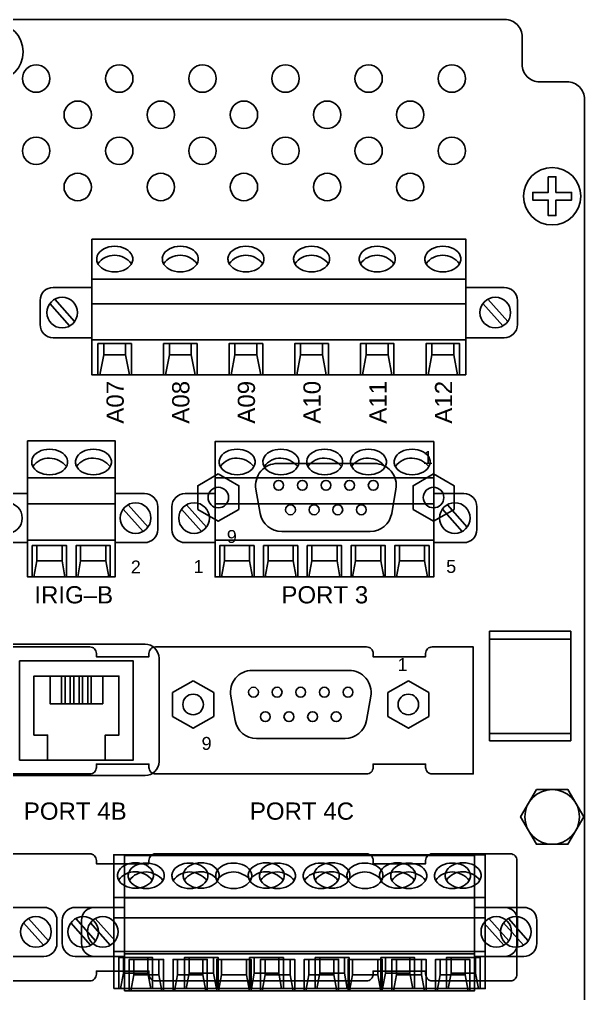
# Model space of a CAD drawing. Extents: x 1 to 23.5, y 0.5 to 17.
# Drawn here: x 20.417 to 23, y 4.614 to 9.062 of the extents above; entities that cross this region are included whole.
import ezdxf

# ---------------------------------------------------------------- set-up
doc = ezdxf.new("R2010")
doc.units = 0
doc.header["$MEASUREMENT"] = 0
for name, color, linetype in [('3_1__E___1__10-100BASE-T__', 7, 'CONTINUOUS'), ('3_2__C___1__10-100BASE-T__', 7, 'CONTINUOUS'), ('3_3__G___1__100BASE-FX__EI', 7, 'CONTINUOUS'), ('3_4__F___1__100BASE-FX__EI', 7, 'CONTINUOUS'), ('4_1__X__EMPTY', 7, 'CONTINUOUS'), ('4_2__F__SERIAL_COMMS_EIA-2', 7, 'CONTINUOUS'), ('4_3__G__TELEPHONE_MODEM', 7, 'CONTINUOUS'), ('5_1__X__EMPTY', 7, 'CONTINUOUS'), ('5_2__A___4__DI___4__DO_SOL', 7, 'CONTINUOUS'), ('5_3__B___4__DI___4__DO_ELE', 7, 'CONTINUOUS'), ('5_4__C___4__AO__1MA____4__', 7, 'CONTINUOUS'), ('5_5__D___4__AO__20MA____4_', 7, 'CONTINUOUS'), ('6_0_____DWG', 7, 'CONTINUOUS')]:
    doc.layers.add(name, color=color, linetype=linetype)
doc.styles.add('ARIAL', font='arial.ttf')

msp = doc.modelspace()

# ---------------------------------------------------------------- linework, layer by layer
at = {"layer": '3_1__E___1__10-100BASE-T__'}
msp.add_lwpolyline([(22.311, 7.1347), (21.311, 7.1347), (21.311, 6.5171), (22.311, 6.5171)], close=True, dxfattribs=at)
for points in [[(21.3298, 7.0466, -0.203751), (21.3513, 7.0813, -0.133265), (21.3984, 7.0993, -0.119641), (21.4513, 7.0931, -0.162293), (21.4876, 7.0652, -0.234436), (21.492, 7.0275, -0.182264), (21.4627, 6.9958, -0.124648), (21.412, 6.9835, -0.124648), (21.3613, 6.9958, -0.184228), (21.332, 7.0275, -0.072555)], [(21.5298, 7.0466, -0.203751), (21.5513, 7.0813, -0.133265), (21.5984, 7.0993, -0.119641), (21.6513, 7.0931, -0.162293), (21.6876, 7.0652, -0.234436), (21.692, 7.0275, -0.182264), (21.6627, 6.9958, -0.124648), (21.612, 6.9835, -0.124648), (21.5613, 6.9958, -0.184228), (21.532, 7.0275, -0.072555)], [(21.7298, 7.0466, -0.203751), (21.7513, 7.0813, -0.133265), (21.7984, 7.0993, -0.119641), (21.8513, 7.0931, -0.162293), (21.8876, 7.0652, -0.234436), (21.892, 7.0275, -0.182264), (21.8627, 6.9958, -0.124648), (21.812, 6.9835, -0.124648), (21.7613, 6.9958, -0.184228), (21.732, 7.0275, -0.072555)], [(21.9298, 7.0466, -0.203751), (21.9513, 7.0813, -0.133265), (21.9984, 7.0993, -0.119641), (22.0513, 7.0931, -0.162293), (22.0876, 7.0652, -0.234436), (22.092, 7.0275, -0.182264), (22.0627, 6.9958, -0.124648), (22.012, 6.9835, -0.124648), (21.9613, 6.9958, -0.184228), (21.932, 7.0275, -0.072555)], [(22.1298, 7.0466, -0.203751), (22.1513, 7.0813, -0.133265), (22.1984, 7.0993, -0.119641), (22.2513, 7.0931, -0.162293), (22.2876, 7.0652, -0.234436), (22.292, 7.0275, -0.182264), (22.2627, 6.9958, -0.124648), (22.212, 6.9835, -0.124648), (22.1613, 6.9958, -0.184228), (22.132, 7.0275, -0.072555)]]:
    msp.add_lwpolyline(points, format="xyb", close=True, dxfattribs=at)
for points in [[(21.3352, 7.0207, -0.246683), (21.4118, 7.0593, -0.217208), (21.4888, 7.0208)], [(21.5352, 7.0207, -0.246683), (21.6118, 7.0593, -0.217208), (21.6888, 7.0208)], [(21.7352, 7.0207, -0.246683), (21.8118, 7.0593, -0.217208), (21.8888, 7.0208)], [(21.9352, 7.0207, -0.246683), (22.0118, 7.0593, -0.217208), (22.0888, 7.0208)], [(22.1352, 7.0207, -0.246683), (22.2118, 7.0593, -0.217208), (22.2888, 7.0208)], [(21.309, 6.8976), (21.174, 6.8976, 0.414214), (21.114, 6.8376), (21.114, 6.7336, 0.414214), (21.174, 6.6736), (21.309, 6.6736)], [(22.313, 6.8976), (22.448, 6.8976, -0.414214), (22.508, 6.8376), (22.508, 6.7336, -0.414214), (22.448, 6.6736), (22.313, 6.6736)]]:
    msp.add_lwpolyline(points, format="xyb", dxfattribs=at)
for points in [[(21.311, 6.9695), (22.311, 6.9695)], [(21.311, 6.8506), (22.311, 6.8506)], [(21.2491, 6.7245), (21.1583, 6.8267)], [(21.1808, 6.8466), (21.2716, 6.7444)], [(22.4411, 6.7245), (22.3503, 6.8267)], [(22.3728, 6.8466), (22.4636, 6.7444)], [(21.311, 6.685), (22.311, 6.685)], [(21.3327, 6.5171), (21.3327, 6.6602), (21.4892, 6.6602), (21.4892, 6.5171)], [(21.3535, 6.6602), (21.3535, 6.5902), (21.34, 6.5171)], [(21.4684, 6.6602), (21.4684, 6.5902), (21.4819, 6.5171)], [(21.5327, 6.5171), (21.5327, 6.6602), (21.6892, 6.6602), (21.6892, 6.5171)], [(21.5535, 6.6602), (21.5535, 6.5902), (21.54, 6.5171)], [(21.6684, 6.6602), (21.6684, 6.5902), (21.6819, 6.5171)], [(21.7327, 6.5171), (21.7327, 6.6602), (21.8892, 6.6602), (21.8892, 6.5171)], [(21.7535, 6.6602), (21.7535, 6.5902), (21.74, 6.5171)], [(21.8684, 6.6602), (21.8684, 6.5902), (21.8819, 6.5171)], [(21.9327, 6.5171), (21.9327, 6.6602), (22.0892, 6.6602), (22.0892, 6.5171)], [(21.9535, 6.6602), (21.9535, 6.5902), (21.94, 6.5171)], [(22.0684, 6.6602), (22.0684, 6.5902), (22.0819, 6.5171)], [(22.1327, 6.5171), (22.1327, 6.6602), (22.2892, 6.6602), (22.2892, 6.5171)], [(22.1535, 6.6602), (22.1535, 6.5902), (22.14, 6.5171)], [(22.2684, 6.6602), (22.2684, 6.5902), (22.2819, 6.5171)], [(21.3535, 6.5902), (21.4684, 6.5902)], [(21.5535, 6.5902), (21.6684, 6.5902)], [(21.7535, 6.5902), (21.8684, 6.5902)], [(21.9535, 6.5902), (22.0684, 6.5902)], [(22.1535, 6.5902), (22.2684, 6.5902)]]:
    msp.add_lwpolyline(points, dxfattribs=at)
for centre in [(21.215, 6.7856), (22.407, 6.7856)]:
    msp.add_circle(centre, 0.07, dxfattribs=at)
at = {"layer": '3_2__C___1__10-100BASE-T__'}
msp.add_lwpolyline([(21.5964, 7.0348), (21.5964, 7.0348, 0.466307), (21.4979, 6.9174), (21.5175, 6.8064, 0.36397), (21.616, 6.7238), (22.0198, 6.7238), (22.0198, 6.7238, 0.36397), (22.1183, 6.8064), (22.1379, 6.9174, 0.466307), (22.0394, 7.0348)], format="xyb", close=True, dxfattribs=at)
for points in [[(21.3259, 6.9878), (21.4199, 6.9335), (21.4199, 6.825), (21.3259, 6.7707), (21.2319, 6.825), (21.2319, 6.9335)], [(22.3099, 6.9878), (22.4039, 6.9335), (22.4039, 6.825), (22.3099, 6.7707), (22.2159, 6.825), (22.2159, 6.9335)]]:
    msp.add_lwpolyline(points, close=True, dxfattribs=at)
for centre, radius in [((21.6019, 6.9353), 0.0225), ((21.7099, 6.9353), 0.0225), ((21.8179, 6.9353), 0.0225), ((21.9259, 6.9353), 0.0225), ((22.0339, 6.9353), 0.0225), ((21.3259, 6.8793), 0.047), ((22.3099, 6.8793), 0.047), ((21.6559, 6.8233), 0.0225), ((21.7639, 6.8233), 0.0225), ((21.8719, 6.8233), 0.0225), ((21.9799, 6.8233), 0.0225)]:
    msp.add_circle(centre, radius, dxfattribs=at)
at = {"layer": '3_3__G___1__100BASE-FX__EI'}
msp.add_lwpolyline([(22.311, 7.1347), (21.311, 7.1347), (21.311, 6.5171), (22.311, 6.5171)], close=True, dxfattribs=at)
for points in [[(21.3298, 7.0466, -0.203751), (21.3513, 7.0813, -0.133265), (21.3984, 7.0993, -0.119641), (21.4513, 7.0931, -0.162293), (21.4876, 7.0652, -0.234436), (21.492, 7.0275, -0.182264), (21.4627, 6.9958, -0.124648), (21.412, 6.9835, -0.124648), (21.3613, 6.9958, -0.184228), (21.332, 7.0275, -0.072555)], [(21.5298, 7.0466, -0.203751), (21.5513, 7.0813, -0.133265), (21.5984, 7.0993, -0.119641), (21.6513, 7.0931, -0.162293), (21.6876, 7.0652, -0.234436), (21.692, 7.0275, -0.182264), (21.6627, 6.9958, -0.124648), (21.612, 6.9835, -0.124648), (21.5613, 6.9958, -0.184228), (21.532, 7.0275, -0.072555)], [(21.7298, 7.0466, -0.203751), (21.7513, 7.0813, -0.133265), (21.7984, 7.0993, -0.119641), (21.8513, 7.0931, -0.162293), (21.8876, 7.0652, -0.234436), (21.892, 7.0275, -0.182264), (21.8627, 6.9958, -0.124648), (21.812, 6.9835, -0.124648), (21.7613, 6.9958, -0.184228), (21.732, 7.0275, -0.072555)], [(21.9298, 7.0466, -0.203751), (21.9513, 7.0813, -0.133265), (21.9984, 7.0993, -0.119641), (22.0513, 7.0931, -0.162293), (22.0876, 7.0652, -0.234436), (22.092, 7.0275, -0.182264), (22.0627, 6.9958, -0.124648), (22.012, 6.9835, -0.124648), (21.9613, 6.9958, -0.184228), (21.932, 7.0275, -0.072555)], [(22.1298, 7.0466, -0.203751), (22.1513, 7.0813, -0.133265), (22.1984, 7.0993, -0.119641), (22.2513, 7.0931, -0.162293), (22.2876, 7.0652, -0.234436), (22.292, 7.0275, -0.182264), (22.2627, 6.9958, -0.124648), (22.212, 6.9835, -0.124648), (22.1613, 6.9958, -0.184228), (22.132, 7.0275, -0.072555)]]:
    msp.add_lwpolyline(points, format="xyb", close=True, dxfattribs=at)
for points in [[(21.3352, 7.0207, -0.246683), (21.4118, 7.0593, -0.217208), (21.4888, 7.0208)], [(21.5352, 7.0207, -0.246683), (21.6118, 7.0593, -0.217208), (21.6888, 7.0208)], [(21.7352, 7.0207, -0.246683), (21.8118, 7.0593, -0.217208), (21.8888, 7.0208)], [(21.9352, 7.0207, -0.246683), (22.0118, 7.0593, -0.217208), (22.0888, 7.0208)], [(22.1352, 7.0207, -0.246683), (22.2118, 7.0593, -0.217208), (22.2888, 7.0208)], [(21.309, 6.8976), (21.174, 6.8976, 0.414214), (21.114, 6.8376), (21.114, 6.7336, 0.414214), (21.174, 6.6736), (21.309, 6.6736)], [(22.313, 6.8976), (22.448, 6.8976, -0.414214), (22.508, 6.8376), (22.508, 6.7336, -0.414214), (22.448, 6.6736), (22.313, 6.6736)]]:
    msp.add_lwpolyline(points, format="xyb", dxfattribs=at)
for points in [[(21.311, 6.9695), (22.311, 6.9695)], [(21.311, 6.8506), (22.311, 6.8506)], [(21.2491, 6.7245), (21.1583, 6.8267)], [(21.1808, 6.8466), (21.2716, 6.7444)], [(22.4411, 6.7245), (22.3503, 6.8267)], [(22.3728, 6.8466), (22.4636, 6.7444)], [(21.311, 6.685), (22.311, 6.685)], [(21.3327, 6.5171), (21.3327, 6.6602), (21.4892, 6.6602), (21.4892, 6.5171)], [(21.3535, 6.6602), (21.3535, 6.5902), (21.34, 6.5171)], [(21.4684, 6.6602), (21.4684, 6.5902), (21.4819, 6.5171)], [(21.5327, 6.5171), (21.5327, 6.6602), (21.6892, 6.6602), (21.6892, 6.5171)], [(21.5535, 6.6602), (21.5535, 6.5902), (21.54, 6.5171)], [(21.6684, 6.6602), (21.6684, 6.5902), (21.6819, 6.5171)], [(21.7327, 6.5171), (21.7327, 6.6602), (21.8892, 6.6602), (21.8892, 6.5171)], [(21.7535, 6.6602), (21.7535, 6.5902), (21.74, 6.5171)], [(21.8684, 6.6602), (21.8684, 6.5902), (21.8819, 6.5171)], [(21.9327, 6.5171), (21.9327, 6.6602), (22.0892, 6.6602), (22.0892, 6.5171)], [(21.9535, 6.6602), (21.9535, 6.5902), (21.94, 6.5171)], [(22.0684, 6.6602), (22.0684, 6.5902), (22.0819, 6.5171)], [(22.1327, 6.5171), (22.1327, 6.6602), (22.2892, 6.6602), (22.2892, 6.5171)], [(22.1535, 6.6602), (22.1535, 6.5902), (22.14, 6.5171)], [(22.2684, 6.6602), (22.2684, 6.5902), (22.2819, 6.5171)], [(21.3535, 6.5902), (21.4684, 6.5902)], [(21.5535, 6.5902), (21.6684, 6.5902)], [(21.7535, 6.5902), (21.8684, 6.5902)], [(21.9535, 6.5902), (22.0684, 6.5902)], [(22.1535, 6.5902), (22.2684, 6.5902)]]:
    msp.add_lwpolyline(points, dxfattribs=at)
for centre in [(21.215, 6.7856), (22.407, 6.7856)]:
    msp.add_circle(centre, 0.07, dxfattribs=at)
at = {"layer": '3_4__F___1__100BASE-FX__EI'}
msp.add_lwpolyline([(21.5964, 7.0348), (21.5964, 7.0348, 0.466307), (21.4979, 6.9174), (21.5175, 6.8064, 0.36397), (21.616, 6.7238), (22.0198, 6.7238), (22.0198, 6.7238, 0.36397), (22.1183, 6.8064), (22.1379, 6.9174, 0.466307), (22.0394, 7.0348)], format="xyb", close=True, dxfattribs=at)
for points in [[(21.3259, 6.9878), (21.4199, 6.9335), (21.4199, 6.825), (21.3259, 6.7707), (21.2319, 6.825), (21.2319, 6.9335)], [(22.3099, 6.9878), (22.4039, 6.9335), (22.4039, 6.825), (22.3099, 6.7707), (22.2159, 6.825), (22.2159, 6.9335)]]:
    msp.add_lwpolyline(points, close=True, dxfattribs=at)
for centre, radius in [((21.6019, 6.9353), 0.0225), ((21.7099, 6.9353), 0.0225), ((21.8179, 6.9353), 0.0225), ((21.9259, 6.9353), 0.0225), ((22.0339, 6.9353), 0.0225), ((21.3259, 6.8793), 0.047), ((22.3099, 6.8793), 0.047), ((21.6559, 6.8233), 0.0225), ((21.7639, 6.8233), 0.0225), ((21.8719, 6.8233), 0.0225), ((21.9799, 6.8233), 0.0225)]:
    msp.add_circle(centre, radius, dxfattribs=at)
at = {"layer": '4_1__X__EMPTY'}
msp.add_lwpolyline([(19.8435, 5.6173), (20.7387, 5.6173, 0.414214), (20.7686, 5.6471), (20.7686, 5.6623), (21.0086, 5.6623), (21.0086, 5.6471, 0.414214), (21.0385, 5.6173), (22.0037, 5.6173, 0.414214), (22.0336, 5.6471), (22.0336, 5.6623), (22.2736, 5.6623), (22.2736, 5.6471, 0.414214), (22.3035, 5.6173), (22.4911, 5.6173), (22.4911, 6.1973), (22.3035, 6.1973, 0.414214), (22.2736, 6.1674), (22.2736, 6.1523), (22.0336, 6.1523), (22.0336, 6.1674, 0.414214), (22.0037, 6.1973), (21.0385, 6.1973, 0.414214), (21.0086, 6.1674), (21.0086, 6.1523), (20.7686, 6.1523), (20.7686, 6.1674, 0.414214), (20.7387, 6.1973), (19.8435, 6.1973, 0.414214)], format="xyb", dxfattribs=at)
at = {"layer": '4_2__F__SERIAL_COMMS_EIA-2'}
for points in [[(20.3689, 6.2095), (20.9909, 6.2095, -0.414211), (21.0549, 6.1455), (21.0549, 5.6736, -0.414201), (20.991, 5.6096), (20.369, 5.6096, -0.414175), (20.305, 5.6736), (20.305, 6.1421, -0.399064)], [(21.4811, 6.0899), (21.4811, 6.0899, 0.466307), (21.3827, 5.9725), (21.4022, 5.8615, 0.36397), (21.5007, 5.7789), (21.9046, 5.7789), (21.9046, 5.7789, 0.36397), (22.0031, 5.8615), (22.0226, 5.9725, 0.466307), (21.9241, 6.0899)]]:
    msp.add_lwpolyline(points, format="xyb", close=True, dxfattribs=at)
for points in [[(21.2107, 6.0429), (21.3047, 5.9886), (21.3046, 5.8801), (21.2106, 5.8258), (21.1166, 5.8801), (21.1167, 5.9886)], [(22.1947, 6.0429), (22.2887, 5.9886), (22.2886, 5.8801), (22.1946, 5.8258), (22.1006, 5.8801), (22.1007, 5.9886)]]:
    msp.add_lwpolyline(points, close=True, dxfattribs=at)
for centre, radius in [((21.4866, 5.9904), 0.0225), ((21.5946, 5.9904), 0.0225), ((21.7026, 5.9904), 0.0225), ((21.8106, 5.9904), 0.0225), ((21.9186, 5.9904), 0.0225), ((21.2106, 5.9344), 0.047), ((22.1946, 5.9344), 0.047), ((21.5406, 5.8784), 0.0225), ((21.6486, 5.8784), 0.0225), ((21.7566, 5.8784), 0.0225), ((21.8646, 5.8784), 0.0225)]:
    msp.add_circle(centre, radius, dxfattribs=at)
at = {"layer": '4_3__G__TELEPHONE_MODEM'}
for points in [[(20.4171, 6.1329), (20.9372, 6.1329), (20.9372, 5.6801), (20.4171, 5.6801)], [(20.5453, 5.6801), (20.5453, 5.7943), (20.4827, 5.7943), (20.4827, 6.064), (20.8717, 6.064), (20.8717, 5.7943), (20.8091, 5.7943), (20.8091, 5.6801)], [(20.5571, 6.064), (20.7972, 6.064), (20.7972, 5.938), (20.5571, 5.938)], [(20.6093, 6.0637), (20.625, 6.0637), (20.625, 5.938), (20.6093, 5.938)], [(20.6493, 6.0637), (20.665, 6.0637), (20.665, 5.938), (20.6493, 5.938)], [(20.6893, 6.0637), (20.705, 6.0637), (20.705, 5.938), (20.6893, 5.938)], [(20.7293, 6.0637), (20.745, 6.0637), (20.745, 5.938), (20.7293, 5.938)], [(21.2107, 6.0429), (21.3047, 5.9886), (21.3046, 5.8801), (21.2106, 5.8258), (21.1166, 5.8801), (21.1167, 5.9886)], [(22.1947, 6.0429), (22.2887, 5.9886), (22.2886, 5.8801), (22.1946, 5.8258), (22.1006, 5.8801), (22.1007, 5.9886)]]:
    msp.add_lwpolyline(points, close=True, dxfattribs=at)
msp.add_lwpolyline([(21.4811, 6.0899), (21.4811, 6.0899, 0.466307), (21.3827, 5.9725), (21.4022, 5.8615, 0.36397), (21.5007, 5.7789), (21.9046, 5.7789), (21.9046, 5.7789, 0.36397), (22.0031, 5.8615), (22.0226, 5.9725, 0.466307), (21.9241, 6.0899)], format="xyb", close=True, dxfattribs=at)
for centre, radius in [((21.4866, 5.9904), 0.0225), ((21.5946, 5.9904), 0.0225), ((21.7026, 5.9904), 0.0225), ((21.8106, 5.9904), 0.0225), ((21.9186, 5.9904), 0.0225), ((21.2106, 5.9344), 0.047), ((22.1946, 5.9344), 0.047), ((21.5406, 5.8784), 0.0225), ((21.6486, 5.8784), 0.0225), ((21.7566, 5.8784), 0.0225), ((21.8646, 5.8784), 0.0225)]:
    msp.add_circle(centre, radius, dxfattribs=at)
at = {"layer": '5_1__X__EMPTY'}
msp.add_lwpolyline([(19.8435, 4.6722), (20.7387, 4.6722, 0.414214), (20.7686, 4.7021), (20.7686, 4.7172), (21.0086, 4.7172), (21.0086, 4.7021, 0.414214), (21.0385, 4.6722), (22.0037, 4.6722, 0.414214), (22.0336, 4.7021), (22.0336, 4.7172), (22.2736, 4.7172), (22.2736, 4.7021, 0.414214), (22.3035, 4.6722), (22.6612, 4.6722, 0.414973), (22.6911, 4.7021), (22.6911, 5.2224, 0.414973), (22.6612, 5.2522), (22.3035, 5.2522, 0.414214), (22.2736, 5.2224), (22.2736, 5.2072), (22.0336, 5.2072), (22.0336, 5.2224, 0.414214), (22.0037, 5.2522), (21.0385, 5.2522, 0.414214), (21.0086, 5.2224), (21.0086, 5.2072), (20.7686, 5.2072), (20.7686, 5.2224, 0.414214), (20.7387, 5.2522), (19.8435, 5.2522, 0.414214)], format="xyb", dxfattribs=at)
at = {"layer": '5_2__A___4__DI___4__DO_SOL'}
msp.add_lwpolyline([(20.8481, 4.6369), (22.5461, 4.6369), (22.5461, 5.2479), (20.8481, 5.2479)], close=True, dxfattribs=at)
for points in [[(20.8649, 5.1581, -0.203751), (20.8864, 5.1928, -0.133265), (20.9335, 5.2108, -0.119641), (20.9864, 5.2046, -0.162293), (21.0227, 5.1767, -0.234436), (21.0271, 5.139, -0.182264), (20.9978, 5.1073, -0.124648), (20.9471, 5.095, -0.124648), (20.8964, 5.1073, -0.184228), (20.8671, 5.139, -0.072555)], [(21.1649, 5.1581, -0.203751), (21.1864, 5.1928, -0.133265), (21.2335, 5.2108, -0.119641), (21.2864, 5.2046, -0.162293), (21.3227, 5.1767, -0.234436), (21.3271, 5.139, -0.182264), (21.2978, 5.1073, -0.124648), (21.2471, 5.095, -0.124648), (21.1964, 5.1073, -0.184228), (21.1671, 5.139, -0.072555)], [(21.4629, 5.1581, -0.203751), (21.4844, 5.1928, -0.133265), (21.5315, 5.2108, -0.119641), (21.5844, 5.2046, -0.162293), (21.6207, 5.1767, -0.234436), (21.6251, 5.139, -0.182264), (21.5958, 5.1073, -0.124648), (21.5451, 5.095, -0.124648), (21.4944, 5.1073, -0.184228), (21.4651, 5.139, -0.072555)], [(21.7629, 5.1581, -0.203751), (21.7844, 5.1928, -0.133265), (21.8315, 5.2108, -0.119641), (21.8844, 5.2046, -0.162293), (21.9207, 5.1767, -0.234436), (21.9251, 5.139, -0.182264), (21.8958, 5.1073, -0.124648), (21.8451, 5.095, -0.124648), (21.7944, 5.1073, -0.184228), (21.7651, 5.139, -0.072555)], [(22.0629, 5.1581, -0.203751), (22.0844, 5.1928, -0.133265), (22.1315, 5.2108, -0.119641), (22.1844, 5.2046, -0.162293), (22.2207, 5.1767, -0.234436), (22.2251, 5.139, -0.182264), (22.1958, 5.1073, -0.124648), (22.1451, 5.095, -0.124648), (22.0944, 5.1073, -0.184228), (22.0651, 5.139, -0.072555)], [(22.3629, 5.1581, -0.203751), (22.3844, 5.1928, -0.133265), (22.4315, 5.2108, -0.119641), (22.4844, 5.2046, -0.162293), (22.5207, 5.1767, -0.234436), (22.5251, 5.139, -0.182264), (22.4958, 5.1073, -0.124648), (22.4451, 5.095, -0.124648), (22.3944, 5.1073, -0.184228), (22.3651, 5.139, -0.072555)]]:
    msp.add_lwpolyline(points, format="xyb", close=True, dxfattribs=at)
for points in [[(20.8703, 5.1322, -0.246683), (20.9469, 5.1708, -0.217208), (21.0239, 5.1323)], [(21.1703, 5.1322, -0.246683), (21.2469, 5.1708, -0.217208), (21.3239, 5.1323)], [(21.4683, 5.1322, -0.246683), (21.5449, 5.1708, -0.217208), (21.6219, 5.1323)], [(21.7683, 5.1322, -0.246683), (21.8449, 5.1708, -0.217208), (21.9219, 5.1323)], [(22.0683, 5.1322, -0.246683), (22.1449, 5.1708, -0.217208), (22.2219, 5.1323)], [(22.3683, 5.1322, -0.246683), (22.4449, 5.1708, -0.217208), (22.5219, 5.1323)], [(20.3521, 5.0078), (20.5281, 5.0078, -0.414214), (20.5881, 4.9478), (20.5881, 4.8438, -0.414214), (20.5281, 4.7838), (20.3521, 4.7838)], [(20.8481, 5.0078), (20.6721, 5.0078, 0.414214), (20.6121, 4.9478), (20.6121, 4.8438, 0.414214), (20.6721, 4.7838), (20.8481, 4.7838)], [(22.5461, 5.0078), (22.7221, 5.0078, -0.414214), (22.7821, 4.9478), (22.7821, 4.8438, -0.414214), (22.7221, 4.7838), (22.5461, 4.7838)]]:
    msp.add_lwpolyline(points, format="xyb", dxfattribs=at)
for points in [[(20.8481, 5.0527), (22.5461, 5.0527)], [(20.458, 4.9569), (20.5488, 4.8546)], [(20.674, 4.9569), (20.7648, 4.8546)], [(20.8481, 4.9599), (22.5461, 4.9599)], [(22.652, 4.9569), (22.7428, 4.8546)], [(20.5263, 4.8347), (20.4355, 4.937)], [(20.7423, 4.8347), (20.6515, 4.937)], [(22.7203, 4.8347), (22.6295, 4.937)], [(20.8481, 4.8064), (22.5461, 4.8064)], [(20.8709, 4.6369), (20.8709, 4.7783), (21.0254, 4.7783), (21.0254, 4.6369)], [(20.8923, 4.7783), (20.8923, 4.7075), (20.8789, 4.6369)], [(21.004, 4.7783), (21.004, 4.7075), (21.0174, 4.6369)], [(21.1709, 4.6369), (21.1709, 4.7783), (21.3254, 4.7783), (21.3254, 4.6369)], [(21.1923, 4.7783), (21.1923, 4.7075), (21.1789, 4.6369)], [(21.304, 4.7783), (21.304, 4.7075), (21.3174, 4.6369)], [(21.4689, 4.6369), (21.4689, 4.7783), (21.6234, 4.7783), (21.6234, 4.6369)], [(21.4903, 4.7783), (21.4903, 4.7075), (21.4769, 4.6369)], [(21.602, 4.7783), (21.602, 4.7075), (21.6154, 4.6369)], [(21.7689, 4.6369), (21.7689, 4.7783), (21.9234, 4.7783), (21.9234, 4.6369)], [(21.7903, 4.7783), (21.7903, 4.7075), (21.7769, 4.6369)], [(21.902, 4.7783), (21.902, 4.7075), (21.9154, 4.6369)], [(22.0689, 4.6369), (22.0689, 4.7783), (22.2234, 4.7783), (22.2234, 4.6369)], [(22.0903, 4.7783), (22.0903, 4.7075), (22.0769, 4.6369)], [(22.202, 4.7783), (22.202, 4.7075), (22.2154, 4.6369)], [(22.3689, 4.6369), (22.3689, 4.7783), (22.5234, 4.7783), (22.5234, 4.6369)], [(22.3903, 4.7783), (22.3903, 4.7075), (22.3769, 4.6369)], [(22.502, 4.7783), (22.502, 4.7075), (22.5154, 4.6369)], [(20.8923, 4.7075), (21.004, 4.7075)], [(21.1923, 4.7075), (21.304, 4.7075)], [(21.4903, 4.7075), (21.602, 4.7075)], [(21.7903, 4.7075), (21.902, 4.7075)], [(22.0903, 4.7075), (22.202, 4.7075)], [(22.3903, 4.7075), (22.502, 4.7075)]]:
    msp.add_lwpolyline(points, dxfattribs=at)
for centre in [(20.4921, 4.8958), (20.7081, 4.8958), (22.6861, 4.8958)]:
    msp.add_circle(centre, 0.07, dxfattribs=at)
at = {"layer": '5_3__B___4__DI___4__DO_ELE'}
msp.add_lwpolyline([(20.8481, 4.6369), (22.5461, 4.6369), (22.5461, 5.2479), (20.8481, 5.2479)], close=True, dxfattribs=at)
for points in [[(20.8649, 5.1581, -0.203751), (20.8864, 5.1928, -0.133265), (20.9335, 5.2108, -0.119641), (20.9864, 5.2046, -0.162293), (21.0227, 5.1767, -0.234436), (21.0271, 5.139, -0.182264), (20.9978, 5.1073, -0.124648), (20.9471, 5.095, -0.124648), (20.8964, 5.1073, -0.184228), (20.8671, 5.139, -0.072555)], [(21.1649, 5.1581, -0.203751), (21.1864, 5.1928, -0.133265), (21.2335, 5.2108, -0.119641), (21.2864, 5.2046, -0.162293), (21.3227, 5.1767, -0.234436), (21.3271, 5.139, -0.182264), (21.2978, 5.1073, -0.124648), (21.2471, 5.095, -0.124648), (21.1964, 5.1073, -0.184228), (21.1671, 5.139, -0.072555)], [(21.4629, 5.1581, -0.203751), (21.4844, 5.1928, -0.133265), (21.5315, 5.2108, -0.119641), (21.5844, 5.2046, -0.162293), (21.6207, 5.1767, -0.234436), (21.6251, 5.139, -0.182264), (21.5958, 5.1073, -0.124648), (21.5451, 5.095, -0.124648), (21.4944, 5.1073, -0.184228), (21.4651, 5.139, -0.072555)], [(21.7629, 5.1581, -0.203751), (21.7844, 5.1928, -0.133265), (21.8315, 5.2108, -0.119641), (21.8844, 5.2046, -0.162293), (21.9207, 5.1767, -0.234436), (21.9251, 5.139, -0.182264), (21.8958, 5.1073, -0.124648), (21.8451, 5.095, -0.124648), (21.7944, 5.1073, -0.184228), (21.7651, 5.139, -0.072555)], [(22.0629, 5.1581, -0.203751), (22.0844, 5.1928, -0.133265), (22.1315, 5.2108, -0.119641), (22.1844, 5.2046, -0.162293), (22.2207, 5.1767, -0.234436), (22.2251, 5.139, -0.182264), (22.1958, 5.1073, -0.124648), (22.1451, 5.095, -0.124648), (22.0944, 5.1073, -0.184228), (22.0651, 5.139, -0.072555)], [(22.3629, 5.1581, -0.203751), (22.3844, 5.1928, -0.133265), (22.4315, 5.2108, -0.119641), (22.4844, 5.2046, -0.162293), (22.5207, 5.1767, -0.234436), (22.5251, 5.139, -0.182264), (22.4958, 5.1073, -0.124648), (22.4451, 5.095, -0.124648), (22.3944, 5.1073, -0.184228), (22.3651, 5.139, -0.072555)]]:
    msp.add_lwpolyline(points, format="xyb", close=True, dxfattribs=at)
for points in [[(20.8703, 5.1322, -0.246683), (20.9469, 5.1708, -0.217208), (21.0239, 5.1323)], [(21.1703, 5.1322, -0.246683), (21.2469, 5.1708, -0.217208), (21.3239, 5.1323)], [(21.4683, 5.1322, -0.246683), (21.5449, 5.1708, -0.217208), (21.6219, 5.1323)], [(21.7683, 5.1322, -0.246683), (21.8449, 5.1708, -0.217208), (21.9219, 5.1323)], [(22.0683, 5.1322, -0.246683), (22.1449, 5.1708, -0.217208), (22.2219, 5.1323)], [(22.3683, 5.1322, -0.246683), (22.4449, 5.1708, -0.217208), (22.5219, 5.1323)], [(20.3521, 5.0078), (20.5281, 5.0078, -0.414214), (20.5881, 4.9478), (20.5881, 4.8438, -0.414214), (20.5281, 4.7838), (20.3521, 4.7838)], [(20.8481, 5.0078), (20.6721, 5.0078, 0.414214), (20.6121, 4.9478), (20.6121, 4.8438, 0.414214), (20.6721, 4.7838), (20.8481, 4.7838)], [(22.5461, 5.0078), (22.7221, 5.0078, -0.414214), (22.7821, 4.9478), (22.7821, 4.8438, -0.414214), (22.7221, 4.7838), (22.5461, 4.7838)]]:
    msp.add_lwpolyline(points, format="xyb", dxfattribs=at)
for points in [[(20.8481, 5.0527), (22.5461, 5.0527)], [(20.458, 4.9569), (20.5488, 4.8546)], [(20.674, 4.9569), (20.7648, 4.8546)], [(20.8481, 4.9599), (22.5461, 4.9599)], [(22.652, 4.9569), (22.7428, 4.8546)], [(20.5263, 4.8347), (20.4355, 4.937)], [(20.7423, 4.8347), (20.6515, 4.937)], [(22.7203, 4.8347), (22.6295, 4.937)], [(20.8481, 4.8064), (22.5461, 4.8064)], [(20.8709, 4.6369), (20.8709, 4.7783), (21.0254, 4.7783), (21.0254, 4.6369)], [(20.8923, 4.7783), (20.8923, 4.7075), (20.8789, 4.6369)], [(21.004, 4.7783), (21.004, 4.7075), (21.0174, 4.6369)], [(21.1709, 4.6369), (21.1709, 4.7783), (21.3254, 4.7783), (21.3254, 4.6369)], [(21.1923, 4.7783), (21.1923, 4.7075), (21.1789, 4.6369)], [(21.304, 4.7783), (21.304, 4.7075), (21.3174, 4.6369)], [(21.4689, 4.6369), (21.4689, 4.7783), (21.6234, 4.7783), (21.6234, 4.6369)], [(21.4903, 4.7783), (21.4903, 4.7075), (21.4769, 4.6369)], [(21.602, 4.7783), (21.602, 4.7075), (21.6154, 4.6369)], [(21.7689, 4.6369), (21.7689, 4.7783), (21.9234, 4.7783), (21.9234, 4.6369)], [(21.7903, 4.7783), (21.7903, 4.7075), (21.7769, 4.6369)], [(21.902, 4.7783), (21.902, 4.7075), (21.9154, 4.6369)], [(22.0689, 4.6369), (22.0689, 4.7783), (22.2234, 4.7783), (22.2234, 4.6369)], [(22.0903, 4.7783), (22.0903, 4.7075), (22.0769, 4.6369)], [(22.202, 4.7783), (22.202, 4.7075), (22.2154, 4.6369)], [(22.3689, 4.6369), (22.3689, 4.7783), (22.5234, 4.7783), (22.5234, 4.6369)], [(22.3903, 4.7783), (22.3903, 4.7075), (22.3769, 4.6369)], [(22.502, 4.7783), (22.502, 4.7075), (22.5154, 4.6369)], [(20.8923, 4.7075), (21.004, 4.7075)], [(21.1923, 4.7075), (21.304, 4.7075)], [(21.4903, 4.7075), (21.602, 4.7075)], [(21.7903, 4.7075), (21.902, 4.7075)], [(22.0903, 4.7075), (22.202, 4.7075)], [(22.3903, 4.7075), (22.502, 4.7075)]]:
    msp.add_lwpolyline(points, dxfattribs=at)
for centre in [(20.4921, 4.8958), (20.7081, 4.8958), (22.6861, 4.8958)]:
    msp.add_circle(centre, 0.07, dxfattribs=at)
at = {"layer": '5_4__C___4__AO__1MA____4__'}
msp.add_lwpolyline([(20.8971, 4.6274), (22.4972, 4.6274), (22.4972, 5.2449), (20.8971, 5.2449)], close=True, dxfattribs=at)
for points in [[(20.9139, 5.1569, -0.203751), (20.9354, 5.1916, -0.133265), (20.9825, 5.2096, -0.119641), (21.0354, 5.2033, -0.162293), (21.0717, 5.1755, -0.234436), (21.0761, 5.1377, -0.182264), (21.0468, 5.106, -0.124648), (20.9961, 5.0937, -0.124648), (20.9454, 5.106, -0.184228), (20.9161, 5.1377, -0.072555)], [(21.1139, 5.1569, -0.203751), (21.1354, 5.1916, -0.133265), (21.1825, 5.2096, -0.119641), (21.2354, 5.2033, -0.162293), (21.2717, 5.1755, -0.234436), (21.2761, 5.1377, -0.182264), (21.2468, 5.106, -0.124648), (21.1961, 5.0937, -0.124648), (21.1454, 5.106, -0.184228), (21.1161, 5.1377, -0.072555)], [(21.3139, 5.1569, -0.203751), (21.3354, 5.1916, -0.133265), (21.3825, 5.2096, -0.119641), (21.4354, 5.2033, -0.162293), (21.4717, 5.1755, -0.234436), (21.4761, 5.1377, -0.182264), (21.4468, 5.106, -0.124648), (21.3961, 5.0937, -0.124648), (21.3454, 5.106, -0.184228), (21.3161, 5.1377, -0.072555)], [(21.5139, 5.1569, -0.203751), (21.5354, 5.1916, -0.133265), (21.5825, 5.2096, -0.119641), (21.6354, 5.2033, -0.162293), (21.6717, 5.1755, -0.234436), (21.6761, 5.1377, -0.182264), (21.6468, 5.106, -0.124648), (21.5961, 5.0937, -0.124648), (21.5454, 5.106, -0.184228), (21.5161, 5.1377, -0.072555)], [(21.7139, 5.1569, -0.203751), (21.7354, 5.1916, -0.133265), (21.7825, 5.2096, -0.119641), (21.8354, 5.2033, -0.162293), (21.8717, 5.1755, -0.234436), (21.8761, 5.1377, -0.182264), (21.8468, 5.106, -0.124648), (21.7961, 5.0937, -0.124648), (21.7454, 5.106, -0.184228), (21.7161, 5.1377, -0.072555)], [(21.9139, 5.1569, -0.203751), (21.9354, 5.1916, -0.133265), (21.9825, 5.2096, -0.119641), (22.0354, 5.2033, -0.162293), (22.0717, 5.1755, -0.234436), (22.0761, 5.1377, -0.182264), (22.0468, 5.106, -0.124648), (21.9961, 5.0937, -0.124648), (21.9454, 5.106, -0.184228), (21.9161, 5.1377, -0.072555)], [(22.1139, 5.1569, -0.203751), (22.1354, 5.1916, -0.133265), (22.1825, 5.2096, -0.119641), (22.2354, 5.2033, -0.162293), (22.2717, 5.1755, -0.234436), (22.2761, 5.1377, -0.182264), (22.2468, 5.106, -0.124648), (22.1961, 5.0937, -0.124648), (22.1454, 5.106, -0.184228), (22.1161, 5.1377, -0.072555)], [(22.3139, 5.1569, -0.203751), (22.3354, 5.1916, -0.133265), (22.3825, 5.2096, -0.119641), (22.4354, 5.2033, -0.162293), (22.4717, 5.1755, -0.234436), (22.4761, 5.1377, -0.182264), (22.4468, 5.106, -0.124648), (22.3961, 5.0937, -0.124648), (22.3454, 5.106, -0.184228), (22.3161, 5.1377, -0.072555)]]:
    msp.add_lwpolyline(points, format="xyb", close=True, dxfattribs=at)
for points in [[(20.9193, 5.131, -0.246683), (20.9959, 5.1695, -0.217208), (21.0729, 5.1311)], [(21.1193, 5.131, -0.246683), (21.1959, 5.1695, -0.217208), (21.2729, 5.1311)], [(21.3193, 5.131, -0.246683), (21.3959, 5.1695, -0.217208), (21.4729, 5.1311)], [(21.5193, 5.131, -0.246683), (21.5959, 5.1695, -0.217208), (21.6729, 5.1311)], [(21.7193, 5.131, -0.246683), (21.7959, 5.1695, -0.217208), (21.8729, 5.1311)], [(21.9193, 5.131, -0.246683), (21.9959, 5.1695, -0.217208), (22.0729, 5.1311)], [(22.1193, 5.131, -0.246683), (22.1959, 5.1695, -0.217208), (22.2729, 5.1311)], [(22.3193, 5.131, -0.246683), (22.3959, 5.1695, -0.217208), (22.4729, 5.1311)], [(20.3521, 5.0078), (20.5281, 5.0078, -0.414214), (20.5881, 4.9478), (20.5881, 4.8438, -0.414214), (20.5281, 4.7838), (20.3521, 4.7838)], [(20.8971, 5.0078), (20.7601, 5.0078, 0.414214), (20.7001, 4.9478), (20.7001, 4.8438, 0.414214), (20.7601, 4.7838), (20.8971, 4.7838)], [(22.4972, 5.0078), (22.6342, 5.0078, -0.414214), (22.6942, 4.9478), (22.6942, 4.8438, -0.414214), (22.6342, 4.7838), (22.4972, 4.7838)]]:
    msp.add_lwpolyline(points, format="xyb", dxfattribs=at)
for points in [[(22.4972, 5.0517), (20.8971, 5.0517)], [(20.458, 4.9569), (20.5488, 4.8546)], [(20.7635, 4.9569), (20.8543, 4.8546)], [(20.8971, 4.9608), (22.4972, 4.9608)], [(22.5625, 4.9569), (22.6533, 4.8546)], [(20.5263, 4.8347), (20.4355, 4.937)], [(20.8318, 4.8347), (20.741, 4.937)], [(22.6308, 4.8347), (22.54, 4.937)], [(20.8971, 4.7952), (22.4972, 4.7952)], [(20.9189, 4.6274), (20.9189, 4.7704), (21.0754, 4.7704), (21.0754, 4.6274)], [(20.9397, 4.7704), (20.9397, 4.7004), (20.9262, 4.6274)], [(21.0546, 4.7704), (21.0546, 4.7004), (21.0681, 4.6274)], [(21.1189, 4.6274), (21.1189, 4.7704), (21.2754, 4.7704), (21.2754, 4.6274)], [(21.1397, 4.7704), (21.1397, 4.7004), (21.1262, 4.6274)], [(21.2546, 4.7704), (21.2546, 4.7004), (21.2681, 4.6274)], [(21.3189, 4.6274), (21.3189, 4.7704), (21.4754, 4.7704), (21.4754, 4.6274)], [(21.3397, 4.7704), (21.3397, 4.7004), (21.3262, 4.6274)], [(21.4546, 4.7704), (21.4546, 4.7004), (21.4681, 4.6274)], [(21.5189, 4.6274), (21.5189, 4.7704), (21.6754, 4.7704), (21.6754, 4.6274)], [(21.5397, 4.7704), (21.5397, 4.7004), (21.5262, 4.6274)], [(21.6546, 4.7704), (21.6546, 4.7004), (21.6681, 4.6274)], [(21.7189, 4.6274), (21.7189, 4.7704), (21.8754, 4.7704), (21.8754, 4.6274)], [(21.7397, 4.7704), (21.7397, 4.7004), (21.7262, 4.6274)], [(21.8546, 4.7704), (21.8546, 4.7004), (21.8681, 4.6274)], [(21.9189, 4.6274), (21.9189, 4.7704), (22.0754, 4.7704), (22.0754, 4.6274)], [(21.9397, 4.7704), (21.9397, 4.7004), (21.9262, 4.6274)], [(22.0546, 4.7704), (22.0546, 4.7004), (22.0681, 4.6274)], [(22.1189, 4.6274), (22.1189, 4.7704), (22.2754, 4.7704), (22.2754, 4.6274)], [(22.1397, 4.7704), (22.1397, 4.7004), (22.1262, 4.6274)], [(22.2546, 4.7704), (22.2546, 4.7004), (22.2681, 4.6274)], [(22.3189, 4.6274), (22.3189, 4.7704), (22.4754, 4.7704), (22.4754, 4.6274)], [(22.3397, 4.7704), (22.3397, 4.7004), (22.3262, 4.6274)], [(22.4546, 4.7704), (22.4546, 4.7004), (22.4681, 4.6274)], [(20.9397, 4.7004), (21.0546, 4.7004)], [(21.1397, 4.7004), (21.2546, 4.7004)], [(21.3397, 4.7004), (21.4546, 4.7004)], [(21.5397, 4.7004), (21.6546, 4.7004)], [(21.7397, 4.7004), (21.8546, 4.7004)], [(21.9397, 4.7004), (22.0546, 4.7004)], [(22.1397, 4.7004), (22.2546, 4.7004)], [(22.3397, 4.7004), (22.4546, 4.7004)]]:
    msp.add_lwpolyline(points, dxfattribs=at)
for centre in [(20.4921, 4.8958), (20.7976, 4.8958), (22.5967, 4.8958)]:
    msp.add_circle(centre, 0.07, dxfattribs=at)
at = {"layer": '5_5__D___4__AO__20MA____4_'}
msp.add_lwpolyline([(20.8971, 4.6274), (22.4972, 4.6274), (22.4972, 5.2449), (20.8971, 5.2449)], close=True, dxfattribs=at)
for points in [[(20.9139, 5.1569, -0.203751), (20.9354, 5.1916, -0.133265), (20.9825, 5.2096, -0.119641), (21.0354, 5.2033, -0.162293), (21.0717, 5.1755, -0.234436), (21.0761, 5.1377, -0.182264), (21.0468, 5.106, -0.124648), (20.9961, 5.0937, -0.124648), (20.9454, 5.106, -0.184228), (20.9161, 5.1377, -0.072555)], [(21.1139, 5.1569, -0.203751), (21.1354, 5.1916, -0.133265), (21.1825, 5.2096, -0.119641), (21.2354, 5.2033, -0.162293), (21.2717, 5.1755, -0.234436), (21.2761, 5.1377, -0.182264), (21.2468, 5.106, -0.124648), (21.1961, 5.0937, -0.124648), (21.1454, 5.106, -0.184228), (21.1161, 5.1377, -0.072555)], [(21.3139, 5.1569, -0.203751), (21.3354, 5.1916, -0.133265), (21.3825, 5.2096, -0.119641), (21.4354, 5.2033, -0.162293), (21.4717, 5.1755, -0.234436), (21.4761, 5.1377, -0.182264), (21.4468, 5.106, -0.124648), (21.3961, 5.0937, -0.124648), (21.3454, 5.106, -0.184228), (21.3161, 5.1377, -0.072555)], [(21.5139, 5.1569, -0.203751), (21.5354, 5.1916, -0.133265), (21.5825, 5.2096, -0.119641), (21.6354, 5.2033, -0.162293), (21.6717, 5.1755, -0.234436), (21.6761, 5.1377, -0.182264), (21.6468, 5.106, -0.124648), (21.5961, 5.0937, -0.124648), (21.5454, 5.106, -0.184228), (21.5161, 5.1377, -0.072555)], [(21.7139, 5.1569, -0.203751), (21.7354, 5.1916, -0.133265), (21.7825, 5.2096, -0.119641), (21.8354, 5.2033, -0.162293), (21.8717, 5.1755, -0.234436), (21.8761, 5.1377, -0.182264), (21.8468, 5.106, -0.124648), (21.7961, 5.0937, -0.124648), (21.7454, 5.106, -0.184228), (21.7161, 5.1377, -0.072555)], [(21.9139, 5.1569, -0.203751), (21.9354, 5.1916, -0.133265), (21.9825, 5.2096, -0.119641), (22.0354, 5.2033, -0.162293), (22.0717, 5.1755, -0.234436), (22.0761, 5.1377, -0.182264), (22.0468, 5.106, -0.124648), (21.9961, 5.0937, -0.124648), (21.9454, 5.106, -0.184228), (21.9161, 5.1377, -0.072555)], [(22.1139, 5.1569, -0.203751), (22.1354, 5.1916, -0.133265), (22.1825, 5.2096, -0.119641), (22.2354, 5.2033, -0.162293), (22.2717, 5.1755, -0.234436), (22.2761, 5.1377, -0.182264), (22.2468, 5.106, -0.124648), (22.1961, 5.0937, -0.124648), (22.1454, 5.106, -0.184228), (22.1161, 5.1377, -0.072555)], [(22.3139, 5.1569, -0.203751), (22.3354, 5.1916, -0.133265), (22.3825, 5.2096, -0.119641), (22.4354, 5.2033, -0.162293), (22.4717, 5.1755, -0.234436), (22.4761, 5.1377, -0.182264), (22.4468, 5.106, -0.124648), (22.3961, 5.0937, -0.124648), (22.3454, 5.106, -0.184228), (22.3161, 5.1377, -0.072555)]]:
    msp.add_lwpolyline(points, format="xyb", close=True, dxfattribs=at)
for points in [[(20.9193, 5.131, -0.246683), (20.9959, 5.1695, -0.217208), (21.0729, 5.1311)], [(21.1193, 5.131, -0.246683), (21.1959, 5.1695, -0.217208), (21.2729, 5.1311)], [(21.3193, 5.131, -0.246683), (21.3959, 5.1695, -0.217208), (21.4729, 5.1311)], [(21.5193, 5.131, -0.246683), (21.5959, 5.1695, -0.217208), (21.6729, 5.1311)], [(21.7193, 5.131, -0.246683), (21.7959, 5.1695, -0.217208), (21.8729, 5.1311)], [(21.9193, 5.131, -0.246683), (21.9959, 5.1695, -0.217208), (22.0729, 5.1311)], [(22.1193, 5.131, -0.246683), (22.1959, 5.1695, -0.217208), (22.2729, 5.1311)], [(22.3193, 5.131, -0.246683), (22.3959, 5.1695, -0.217208), (22.4729, 5.1311)], [(20.3521, 5.0078), (20.5281, 5.0078, -0.414214), (20.5881, 4.9478), (20.5881, 4.8438, -0.414214), (20.5281, 4.7838), (20.3521, 4.7838)], [(20.8971, 5.0078), (20.7601, 5.0078, 0.414214), (20.7001, 4.9478), (20.7001, 4.8438, 0.414214), (20.7601, 4.7838), (20.8971, 4.7838)], [(22.4972, 5.0078), (22.6342, 5.0078, -0.414214), (22.6942, 4.9478), (22.6942, 4.8438, -0.414214), (22.6342, 4.7838), (22.4972, 4.7838)]]:
    msp.add_lwpolyline(points, format="xyb", dxfattribs=at)
for points in [[(22.4972, 5.0517), (20.8971, 5.0517)], [(20.458, 4.9569), (20.5488, 4.8546)], [(20.7635, 4.9569), (20.8543, 4.8546)], [(20.8971, 4.9608), (22.4972, 4.9608)], [(22.5625, 4.9569), (22.6533, 4.8546)], [(20.5263, 4.8347), (20.4355, 4.937)], [(20.8318, 4.8347), (20.741, 4.937)], [(22.6308, 4.8347), (22.54, 4.937)], [(20.8971, 4.7952), (22.4972, 4.7952)], [(20.9189, 4.6274), (20.9189, 4.7704), (21.0754, 4.7704), (21.0754, 4.6274)], [(20.9397, 4.7704), (20.9397, 4.7004), (20.9262, 4.6274)], [(21.0546, 4.7704), (21.0546, 4.7004), (21.0681, 4.6274)], [(21.1189, 4.6274), (21.1189, 4.7704), (21.2754, 4.7704), (21.2754, 4.6274)], [(21.1397, 4.7704), (21.1397, 4.7004), (21.1262, 4.6274)], [(21.2546, 4.7704), (21.2546, 4.7004), (21.2681, 4.6274)], [(21.3189, 4.6274), (21.3189, 4.7704), (21.4754, 4.7704), (21.4754, 4.6274)], [(21.3397, 4.7704), (21.3397, 4.7004), (21.3262, 4.6274)], [(21.4546, 4.7704), (21.4546, 4.7004), (21.4681, 4.6274)], [(21.5189, 4.6274), (21.5189, 4.7704), (21.6754, 4.7704), (21.6754, 4.6274)], [(21.5397, 4.7704), (21.5397, 4.7004), (21.5262, 4.6274)], [(21.6546, 4.7704), (21.6546, 4.7004), (21.6681, 4.6274)], [(21.7189, 4.6274), (21.7189, 4.7704), (21.8754, 4.7704), (21.8754, 4.6274)], [(21.7397, 4.7704), (21.7397, 4.7004), (21.7262, 4.6274)], [(21.8546, 4.7704), (21.8546, 4.7004), (21.8681, 4.6274)], [(21.9189, 4.6274), (21.9189, 4.7704), (22.0754, 4.7704), (22.0754, 4.6274)], [(21.9397, 4.7704), (21.9397, 4.7004), (21.9262, 4.6274)], [(22.0546, 4.7704), (22.0546, 4.7004), (22.0681, 4.6274)], [(22.1189, 4.6274), (22.1189, 4.7704), (22.2754, 4.7704), (22.2754, 4.6274)], [(22.1397, 4.7704), (22.1397, 4.7004), (22.1262, 4.6274)], [(22.2546, 4.7704), (22.2546, 4.7004), (22.2681, 4.6274)], [(22.3189, 4.6274), (22.3189, 4.7704), (22.4754, 4.7704), (22.4754, 4.6274)], [(22.3397, 4.7704), (22.3397, 4.7004), (22.3262, 4.6274)], [(22.4546, 4.7704), (22.4546, 4.7004), (22.4681, 4.6274)], [(20.9397, 4.7004), (21.0546, 4.7004)], [(21.1397, 4.7004), (21.2546, 4.7004)], [(21.3397, 4.7004), (21.4546, 4.7004)], [(21.5397, 4.7004), (21.6546, 4.7004)], [(21.7397, 4.7004), (21.8546, 4.7004)], [(21.9397, 4.7004), (22.0546, 4.7004)], [(22.1397, 4.7004), (22.2546, 4.7004)], [(22.3397, 4.7004), (22.4546, 4.7004)]]:
    msp.add_lwpolyline(points, dxfattribs=at)
for centre in [(20.4921, 4.8958), (20.7976, 4.8958), (22.5967, 4.8958)]:
    msp.add_circle(centre, 0.07, dxfattribs=at)
at = {"layer": '6_0_____DWG'}
for points in [[(22.715, 1.8579), (22.715, 1.9849, -0.414214), (22.794, 2.0639), (22.921, 2.0639, 0.414214), (23, 2.1429), (23, 8.6984, 0.414214), (22.921, 8.7774), (22.794, 8.7774, -0.414214), (22.715, 8.8564), (22.715, 8.9834, 0.414214), (22.636, 9.0624), (17.9703, 9.0624, 0.414214), (17.8913, 8.9834), (17.8913, 8.8564, -0.414214), (17.8123, 8.7774), (17.6853, 8.7774, 0.414214), (17.6063, 8.6984), (17.6063, 2.1429, 0.414214), (17.6853, 2.0639), (17.8123, 2.0639, -0.414214), (17.8913, 1.9849), (17.8913, 1.8579)], [(20.7754, 7.9472, -0.246683), (20.8519, 7.9858, -0.217208), (20.9289, 7.9473)], [(21.0754, 7.9472, -0.246683), (21.1519, 7.9858, -0.217208), (21.2289, 7.9473)], [(21.3754, 7.9472, -0.246683), (21.4519, 7.9858, -0.217208), (21.5289, 7.9473)], [(21.6754, 7.9472, -0.246683), (21.7519, 7.9858, -0.217208), (21.8289, 7.9473)], [(21.9754, 7.9472, -0.246683), (22.0519, 7.9858, -0.217208), (22.1289, 7.9473)], [(22.2754, 7.9472, -0.246683), (22.3519, 7.9858, -0.217208), (22.4289, 7.9473)], [(20.7471, 7.8388), (20.5711, 7.8388, 0.414214), (20.5111, 7.7788), (20.5111, 7.6688, 0.414214), (20.5711, 7.6088), (20.7471, 7.6088)], [(22.4571, 7.8388), (22.6331, 7.8388, -0.414214), (22.6931, 7.7788), (22.6931, 7.6688, -0.414214), (22.6331, 7.6088), (22.4571, 7.6088)], [(20.4781, 7.0207, -0.246683), (20.5547, 7.0593, -0.217208), (20.6317, 7.0208)], [(20.6781, 7.0207, -0.246683), (20.7547, 7.0593, -0.217208), (20.8317, 7.0208)], [(20.4538, 6.8976), (20.3188, 6.8976, 0.414214), (20.2588, 6.8376), (20.2588, 6.7336, 0.414214), (20.3188, 6.6736), (20.4538, 6.6736)], [(20.8538, 6.8976), (20.9888, 6.8976, -0.414214), (21.0488, 6.8376), (21.0488, 6.7336, -0.414214), (20.9888, 6.6736), (20.8538, 6.6736)]]:
    msp.add_lwpolyline(points, format="xyb", dxfattribs=at)
for points in [[(22.8344, 8.3439), (22.8694, 8.3439), (22.8694, 8.2728), (22.9405, 8.2728), (22.9405, 8.2378), (22.8694, 8.2378), (22.8694, 8.1667), (22.8344, 8.1667), (22.8344, 8.2378), (22.7634, 8.2378), (22.7634, 8.2728), (22.8344, 8.2728)], [(20.7471, 8.0598), (22.4571, 8.0598), (22.4571, 7.4398), (20.7471, 7.4398)], [(20.4538, 7.1386), (20.8538, 7.1386), (20.8538, 6.5171), (20.4538, 6.5171)], [(22.566, 5.7687), (22.937, 5.7687), (22.937, 6.2687), (22.566, 6.2687)], [(22.78, 5.5457), (22.9243, 5.5457), (22.9965, 5.4207), (22.9243, 5.2957), (22.78, 5.2957), (22.7078, 5.4207)]]:
    msp.add_lwpolyline(points, close=True, dxfattribs=at)
for points in [[(20.7699, 7.9731, -0.203751), (20.7915, 8.0078, -0.133265), (20.8386, 8.0259, -0.119641), (20.8914, 8.0196, -0.162293), (20.9277, 7.9918, -0.234436), (20.9321, 7.954, -0.182264), (20.9028, 7.9223, -0.124648), (20.8521, 7.91, -0.124648), (20.8015, 7.9223, -0.184228), (20.7722, 7.954, -0.072555)], [(21.0699, 7.9731, -0.203751), (21.0915, 8.0078, -0.133265), (21.1386, 8.0259, -0.119641), (21.1914, 8.0196, -0.162293), (21.2277, 7.9918, -0.234436), (21.2321, 7.954, -0.182264), (21.2028, 7.9223, -0.124648), (21.1521, 7.91, -0.124648), (21.1015, 7.9223, -0.184228), (21.0722, 7.954, -0.072555)], [(21.3699, 7.9731, -0.203751), (21.3915, 8.0078, -0.133265), (21.4386, 8.0259, -0.119641), (21.4914, 8.0196, -0.162293), (21.5277, 7.9918, -0.234436), (21.5321, 7.954, -0.182264), (21.5028, 7.9223, -0.124648), (21.4521, 7.91, -0.124648), (21.4015, 7.9223, -0.184228), (21.3722, 7.954, -0.072555)], [(21.6699, 7.9731, -0.203751), (21.6915, 8.0078, -0.133265), (21.7386, 8.0259, -0.119641), (21.7914, 8.0196, -0.162293), (21.8277, 7.9918, -0.234436), (21.8321, 7.954, -0.182264), (21.8028, 7.9223, -0.124648), (21.7521, 7.91, -0.124648), (21.7015, 7.9223, -0.184228), (21.6722, 7.954, -0.072555)], [(21.9699, 7.9731, -0.203751), (21.9915, 8.0078, -0.133265), (22.0386, 8.0259, -0.119641), (22.0914, 8.0196, -0.162293), (22.1277, 7.9918, -0.234436), (22.1321, 7.954, -0.182264), (22.1028, 7.9223, -0.124648), (22.0521, 7.91, -0.124648), (22.0015, 7.9223, -0.184228), (21.9722, 7.954, -0.072555)], [(22.2699, 7.9731, -0.203751), (22.2915, 8.0078, -0.133265), (22.3386, 8.0259, -0.119641), (22.3914, 8.0196, -0.162293), (22.4277, 7.9918, -0.234436), (22.4321, 7.954, -0.182264), (22.4028, 7.9223, -0.124648), (22.3521, 7.91, -0.124648), (22.3015, 7.9223, -0.184228), (22.2722, 7.954, -0.072555)], [(20.4727, 7.0466, -0.203751), (20.4942, 7.0813, -0.133265), (20.5413, 7.0993, -0.119641), (20.5942, 7.0931, -0.162293), (20.6304, 7.0652, -0.234436), (20.6349, 7.0275, -0.182264), (20.6056, 6.9958, -0.124648), (20.5549, 6.9835, -0.124648), (20.5042, 6.9958, -0.184228), (20.4749, 7.0275, -0.072555)], [(20.6727, 7.0466, -0.203751), (20.6942, 7.0813, -0.133265), (20.7413, 7.0993, -0.119641), (20.7942, 7.0931, -0.162293), (20.8304, 7.0652, -0.234436), (20.8349, 7.0275, -0.182264), (20.8056, 6.9958, -0.124648), (20.7549, 6.9835, -0.124648), (20.7042, 6.9958, -0.184228), (20.6749, 7.0275, -0.072555)]]:
    msp.add_lwpolyline(points, format="xyb", close=True, dxfattribs=at)
for points in [[(22.4571, 7.8768), (20.7471, 7.8768)], [(20.578, 7.7849), (20.6688, 7.6827)], [(22.558, 7.7849), (22.6488, 7.6827)], [(20.6463, 7.6627), (20.5555, 7.765)], [(22.4571, 7.7638), (20.7471, 7.7638)], [(22.6263, 7.6627), (22.5355, 7.765)], [(22.4571, 7.5998), (20.7471, 7.5998)], [(20.7754, 7.4398), (20.7754, 7.5821), (20.9289, 7.5821), (20.9289, 7.4398)], [(20.7848, 7.4398), (20.8021, 7.5317), (20.8021, 7.5821)], [(20.9195, 7.4398), (20.9021, 7.5317), (20.9021, 7.5821)], [(21.0754, 7.4398), (21.0754, 7.5821), (21.2289, 7.5821), (21.2289, 7.4398)], [(21.0848, 7.4398), (21.1021, 7.5317), (21.1021, 7.5821)], [(21.2195, 7.4398), (21.2021, 7.5317), (21.2021, 7.5821)], [(21.3754, 7.4398), (21.3754, 7.5821), (21.5289, 7.5821), (21.5289, 7.4398)], [(21.3848, 7.4398), (21.4021, 7.5317), (21.4021, 7.5821)], [(21.5195, 7.4398), (21.5021, 7.5317), (21.5021, 7.5821)], [(21.6754, 7.4398), (21.6754, 7.5821), (21.8289, 7.5821), (21.8289, 7.4398)], [(21.6848, 7.4398), (21.7021, 7.5317), (21.7021, 7.5821)], [(21.8195, 7.4398), (21.8021, 7.5317), (21.8021, 7.5821)], [(21.9754, 7.4398), (21.9754, 7.5821), (22.1289, 7.5821), (22.1289, 7.4398)], [(21.9848, 7.4398), (22.0021, 7.5317), (22.0021, 7.5821)], [(22.1195, 7.4398), (22.1021, 7.5317), (22.1021, 7.5821)], [(22.2754, 7.4398), (22.2754, 7.5821), (22.4289, 7.5821), (22.4289, 7.4398)], [(22.2848, 7.4398), (22.3021, 7.5317), (22.3021, 7.5821)], [(22.4195, 7.4398), (22.4021, 7.5317), (22.4021, 7.5821)], [(20.8021, 7.5317), (20.9021, 7.5317)], [(21.1021, 7.5317), (21.2021, 7.5317)], [(21.4021, 7.5317), (21.5021, 7.5317)], [(21.7021, 7.5317), (21.8021, 7.5317)], [(22.0021, 7.5317), (22.1021, 7.5317)], [(22.3021, 7.5317), (22.4021, 7.5317)], [(20.4538, 6.9695), (20.8538, 6.9695)], [(20.4538, 6.8506), (20.8538, 6.8506)], [(20.982, 6.7245), (20.8912, 6.8267)], [(20.9137, 6.8466), (21.0045, 6.7444)], [(20.4538, 6.685), (20.8538, 6.685)], [(20.4756, 6.5171), (20.4756, 6.6602), (20.6321, 6.6602), (20.6321, 6.5171)], [(20.4964, 6.6602), (20.4964, 6.5902), (20.4829, 6.5171)], [(20.6113, 6.6602), (20.6113, 6.5902), (20.6248, 6.5171)], [(20.6756, 6.5171), (20.6756, 6.6602), (20.8321, 6.6602), (20.8321, 6.5171)], [(20.6964, 6.6602), (20.6964, 6.5902), (20.6829, 6.5171)], [(20.8113, 6.6602), (20.8113, 6.5902), (20.8248, 6.5171)], [(20.4964, 6.5902), (20.6113, 6.5902)], [(20.6964, 6.5902), (20.8113, 6.5902)], [(22.937, 6.2319), (22.566, 6.2319)], [(22.566, 5.8014), (22.937, 5.8014)]]:
    msp.add_lwpolyline(points, dxfattribs=at)
for centre, radius in [((20.3029, 8.9143), 0.1312), ((20.4931, 8.7924), 0.0625), ((20.8731, 8.7924), 0.0625), ((21.2531, 8.7924), 0.0625), ((21.6331, 8.7924), 0.0625), ((22.0131, 8.7924), 0.0625), ((22.3931, 8.7924), 0.0625), ((20.6831, 8.6274), 0.0625), ((21.0631, 8.6274), 0.0625), ((21.4431, 8.6274), 0.0625), ((21.8231, 8.6274), 0.0625), ((22.2031, 8.6274), 0.0625), ((20.4931, 8.4624), 0.0625), ((20.8731, 8.4624), 0.0625), ((21.2531, 8.4624), 0.0625), ((21.6331, 8.4624), 0.0625), ((22.0131, 8.4624), 0.0625), ((22.3931, 8.4624), 0.0625), ((22.8519, 8.2553), 0.1312), ((20.6831, 8.2974), 0.0625), ((21.0631, 8.2974), 0.0625), ((21.4431, 8.2974), 0.0625), ((21.8231, 8.2974), 0.0625), ((22.2031, 8.2974), 0.0625), ((20.6121, 7.7238), 0.07), ((22.5921, 7.7238), 0.07), ((20.3598, 6.7856), 0.07), ((20.9478, 6.7856), 0.07), ((22.8521, 5.4207), 0.125)]:
    msp.add_circle(centre, radius, dxfattribs=at)

# ---------------------------------------------------------------- texts
at = {"layer": '3_1__E___1__10-100BASE-T__', "style": 'ARIAL'}
for s, height, p in [('1', 0.059, (21.2123, 6.5344)), ('5', 0.059, (22.3673, 6.5354)), ('PORT 3', 0.07867, (21.6142, 6.3959))]:
    msp.add_text(s, height=height, dxfattribs=at).set_placement(p)
at = {"layer": '3_2__C___1__10-100BASE-T__', "style": 'ARIAL'}
for s, height, p in [('1', 0.059, (22.2605, 7.0325)), ('9', 0.059, (21.3645, 6.672)), ('PORT 3', 0.07867, (21.6142, 6.3959))]:
    msp.add_text(s, height=height, dxfattribs=at).set_placement(p)
at = {"layer": '3_3__G___1__100BASE-FX__EI', "style": 'ARIAL'}
for s, height, p in [('1', 0.059, (21.2123, 6.5344)), ('5', 0.059, (22.3673, 6.5354)), ('PORT 3', 0.07867, (21.6142, 6.3959))]:
    msp.add_text(s, height=height, dxfattribs=at).set_placement(p)
at = {"layer": '3_4__F___1__100BASE-FX__EI', "style": 'ARIAL'}
for s, height, p in [('1', 0.059, (22.2605, 7.0325)), ('9', 0.059, (21.3645, 6.672)), ('PORT 3', 0.07867, (21.6142, 6.3959))]:
    msp.add_text(s, height=height, dxfattribs=at).set_placement(p)
at = {"layer": '4_2__F__SERIAL_COMMS_EIA-2', "style": 'ARIAL'}
for s, p in [('1', (22.1453, 6.0876)), ('9', (21.2493, 5.7271))]:
    msp.add_text(s, height=0.059, dxfattribs=at).set_placement(p)
at = {"layer": '4_3__G__TELEPHONE_MODEM', "style": 'ARIAL'}
for s, p in [('1', (22.1453, 6.0876)), ('9', (21.2493, 5.7271))]:
    msp.add_text(s, height=0.059, dxfattribs=at).set_placement(p)
at = {"layer": '6_0_____DWG', "style": 'ARIAL'}
for s, p in [('A07', (20.8935, 7.2165)), ('A08', (21.1935, 7.2165)), ('A09', (21.4935, 7.2165)), ('A10', (21.7935, 7.2165)), ('A11', (22.0948, 7.2165)), ('A12', (22.3948, 7.2165))]:
    msp.add_text(s, height=0.07867, rotation=90, dxfattribs=at).set_placement(p)
for s, height, p in [('2', 0.059, (20.9258, 6.5326)), ('IRIG–B', 0.07867, (20.4847, 6.3959)), ('PORT 4B', 0.07867, (20.4367, 5.4081)), ('PORT 4C', 0.07867, (21.47, 5.4081))]:
    msp.add_text(s, height=height, dxfattribs=at).set_placement(p)

doc.saveas('drawing.dxf')
